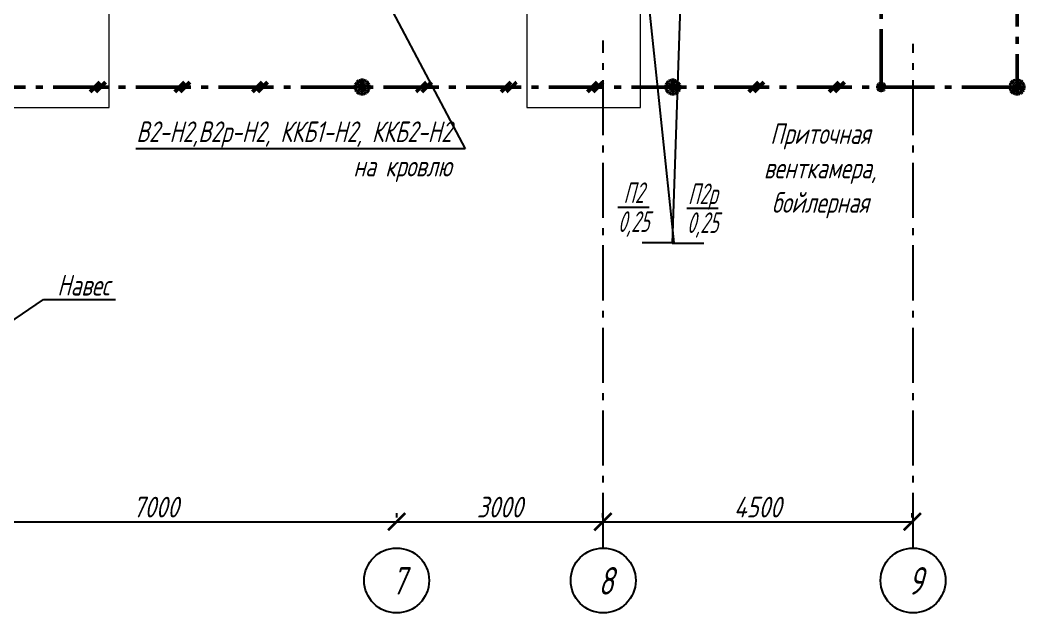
# Model space of a CAD drawing. Header units: millimetres. Extents: x -10490 to 5162, y -5053 to 76.
# Drawn here: x -4562 to -4416.2, y -650.4 to -564.2 of the extents above; entities that cross this region are included whole.
import ezdxf
from ezdxf import colors
from ezdxf.entities.mleader import LeaderData, LeaderLine
from ezdxf.math import Vec2, Vec3

# ---------------------------------------------------------------- set-up
doc = ezdxf.new("R2010")
doc.units = ezdxf.units.MM
doc.linetypes.add('gost6', pattern=[12, 8, -1.5, 1, -1.5])
doc.layers.get('Defpoints').update_dxf_attribs({"color": 33})
for name, color, linetype, lineweight in [('Заземление (Вновь)', 6, 'gost6', 50), ('Линия выноска', 137, 'Continuous', 25), ('Осевая', 4, 'gost6', 25), ('Размерная', 4, 'Continuous', 25), ('Рамка тонкая', 5, 'Continuous', 25), ('Строительный', 251, 'Continuous', 13), ('Текст', 2, 'Continuous', 25)]:
    doc.layers.add(name, color=color, linetype=linetype, lineweight=lineweight)
doc.styles.add('gost shx', font='gost.shx', dxfattribs={"oblique": 15})
doc.styles.add('SIMPLEX', font='simplex.shx', dxfattribs={"width": 0.7, "oblique": 15})
doc.styles.add('СИМПЛЕКС', font='simplex.shx', dxfattribs={"width": 0.7, "oblique": 15, "height": 500})
doc.dimstyles.new('ISO-25', dxfattribs={"dimtxt": 3, "dimasz": 2.5, "dimexe": 1.25, "dimexo": 0.625, "dimtad": 1, "dimtxsty": 'gost shx', "dimcen": 2.5, "dimclrt": 2, "dimadec": 0, "dimazin": 0, "dimtfac": 1, "dimtmove": 0, "dimatfit": 3, "dimfxl": 1, "dimarcsym": 0})

# ---------------------------------------------------------------- blocks, each defined once
blk = doc.blocks.new('_None')
blk = doc.blocks.new('_ArchTick')
at = {"color": 0, "linetype": 'ByBlock', "const_width": 0.15}
blk.add_lwpolyline([(-0.5, -0.5), (0.5, 0.5)], dxfattribs=at)
blk = doc.blocks.new('*D508')
at = {"layer": 'Defpoints', "color": 0, "lineweight": 30, "transparency": 16777216}
for p in [(-4577.34, -637.13), (-4507.34, -637.13), (-4507.34, -637.13)]:
    blk.add_point(p, dxfattribs=at)
at = {"layer": 'Размерная', "color": 0, "lineweight": -2, "transparency": 16777216}
for p, q in [((-4507.34, -636.51), (-4507.34, -635.88)), ((-4577.34, -637.13), (-4507.34, -637.13)), ((-4577.34, -637.76), (-4577.34, -638.38))]:
    blk.add_line(p, q, dxfattribs=at)
at = {"layer": 'Размерная', "color": 0, "lineweight": -2, "transparency": 16777216, "xscale": 2.5, "yscale": 2.5, "zscale": 2.5, "rotation": 180}
blk.add_blockref('_ArchTick', (-4577.34, -637.13), dxfattribs=at)
at = {"layer": 'Размерная', "color": 0, "lineweight": -2, "transparency": 16777216, "xscale": 2.5, "yscale": 2.5, "zscale": 2.5}
blk.add_blockref('_ArchTick', (-4507.34, -637.13), dxfattribs=at)
at = {"layer": 'Размерная', "color": 2, "transparency": 16777216, "insert": (-4542.34, -635.01), "char_height": 3, "attachment_point": 5, "style": 'gost shx'}
blk.add_mtext('7000', dxfattribs=at)
blk = doc.blocks.new('*D509')
at = {"layer": 'Defpoints', "color": 0, "lineweight": 30, "transparency": 16777216}
for p in [(-4507.34, -637.13), (-4477.4, -637.13), (-4477.4, -637.13)]:
    blk.add_point(p, dxfattribs=at)
at = {"layer": 'Размерная', "color": 0, "lineweight": -2, "transparency": 16777216}
for p, q in [((-4507.34, -636.51), (-4507.34, -635.88)), ((-4477.4, -636.51), (-4477.4, -635.88)), ((-4507.34, -637.13), (-4477.4, -637.13))]:
    blk.add_line(p, q, dxfattribs=at)
at = {"layer": 'Размерная', "color": 0, "lineweight": -2, "transparency": 16777216, "xscale": 2.5, "yscale": 2.5, "zscale": 2.5, "rotation": 180}
blk.add_blockref('_ArchTick', (-4507.34, -637.13), dxfattribs=at)
at = {"layer": 'Размерная', "color": 0, "lineweight": -2, "transparency": 16777216, "xscale": 2.5, "yscale": 2.5, "zscale": 2.5}
blk.add_blockref('_ArchTick', (-4477.4, -637.13), dxfattribs=at)
at = {"layer": 'Размерная', "color": 2, "transparency": 16777216, "insert": (-4492.37, -635.01), "char_height": 3, "attachment_point": 5, "style": 'gost shx'}
blk.add_mtext('3000', dxfattribs=at)
blk = doc.blocks.new('*D510')
at = {"layer": 'Defpoints', "color": 0, "lineweight": 30, "transparency": 16777216}
for p in [(-4477.4, -637.13), (-4432.45, -637.13), (-4432.45, -637.13)]:
    blk.add_point(p, dxfattribs=at)
at = {"layer": 'Размерная', "color": 0, "lineweight": -2, "transparency": 16777216}
for p, q in [((-4477.4, -636.51), (-4477.4, -635.88)), ((-4432.45, -636.51), (-4432.45, -635.88)), ((-4477.4, -637.13), (-4432.45, -637.13))]:
    blk.add_line(p, q, dxfattribs=at)
at = {"layer": 'Размерная', "color": 0, "lineweight": -2, "transparency": 16777216, "xscale": 2.5, "yscale": 2.5, "zscale": 2.5, "rotation": 180}
blk.add_blockref('_ArchTick', (-4477.4, -637.13), dxfattribs=at)
at = {"layer": 'Размерная', "color": 0, "lineweight": -2, "transparency": 16777216, "xscale": 2.5, "yscale": 2.5, "zscale": 2.5}
blk.add_blockref('_ArchTick', (-4432.45, -637.13), dxfattribs=at)
at = {"layer": 'Размерная', "color": 2, "transparency": 16777216, "insert": (-4454.92, -635.01), "char_height": 3, "attachment_point": 5, "style": 'gost shx'}
blk.add_mtext('4500', dxfattribs=at)

msp = doc.modelspace()

# ---------------------------------------------------------------- hatches: boundary and pattern name
at = {"layer": 'Заземление (Вновь)'}
for points in [[(-4511.84156, -573.94645, 1), (-4512.84156, -573.94645, 1)], [(-4466.74156, -573.94645, 1), (-4467.74156, -573.94645, 1)], [(-4416.74156, -573.94645, 1), (-4417.74156, -573.94645, 1)]]:
    msp.add_hatch(color=256, dxfattribs=at).paths.add_polyline_path(points)
h = msp.add_hatch(color=256, dxfattribs=at)
h.paths.add_polyline_path([(-4437.4705, -573.94645, 0.414213562), (-4436.9705, -574.44645), (-4436.9705, -573.94645), (-4436.4705, -573.94645, 1)])
h.paths.add_polyline_path([(-4436.4705, -573.94645), (-4436.9705, -573.94645), (-4436.9705, -574.44645, 0.414213562)], flags=17)

# ---------------------------------------------------------------- linework, layer by layer
for p, q in [((-4417.24156, -425.14645), (-4417.24156, -573.94645)), ((-4436.94156, -553.54645), (-4436.9705, -573.94645)), ((-4417.24156, -573.94645), (-4564.74156, -573.94645)), ((-4550.43896, -573.23934), (-4551.85317, -574.65356)), ((-4549.63896, -573.23934), (-4551.05317, -574.65356)), ((-4538.1635, -573.23934), (-4539.57771, -574.65356)), ((-4537.3635, -573.23934), (-4538.77771, -574.65356)), ((-4526.88336, -573.23934), (-4528.29757, -574.65356)), ((-4526.08336, -573.23934), (-4527.49757, -574.65356)), ((-4503.07228, -573.23934), (-4504.48649, -574.65356)), ((-4502.27228, -573.23934), (-4503.68649, -574.65356)), ((-4490.75892, -573.23934), (-4492.17314, -574.65356)), ((-4489.95892, -573.23934), (-4491.37314, -574.65356)), ((-4478.20499, -573.23934), (-4479.61921, -574.65356)), ((-4477.40499, -573.23934), (-4478.81921, -574.65356)), ((-4454.80348, -573.23934), (-4456.21769, -574.65356)), ((-4454.00348, -573.23934), (-4455.41769, -574.65356)), ((-4443.10272, -573.23934), (-4444.51693, -574.65356)), ((-4442.30272, -573.23934), (-4443.71693, -574.65356))]:
    msp.add_line(p, q, dxfattribs=at)
for centre, radius in [((-4512.34156, -573.94645), 1), ((-4467.24156, -573.94645), 1), ((-4417.24156, -573.94645), 1), ((-4512.34156, -573.94645), 0.5), ((-4467.24156, -573.94645), 0.5), ((-4436.9705, -573.94645), 0.5), ((-4417.24156, -573.94645), 0.5)]:
    msp.add_circle(centre, radius, dxfattribs=at)
at = {"layer": 'Осевая'}
for p, q in [((-4477.34351, -640.95715), (-4477.34351, -567.16955)), ((-4432.34351, -640.95715), (-4432.34351, -567.67953))]:
    msp.add_line(p, q, dxfattribs=at)
at = {"layer": 'Рамка тонкая'}
for centre in [(-4507.34351, -645.67559), (-4477.34351, -645.67559), (-4432.34351, -645.67559)]:
    msp.add_circle(centre, 4.71844, dxfattribs=at)
at = {"layer": 'Строительный', "ltscale": 100}
for points in [[(-4565.59102, -561.94645), (-4565.59102, -576.94645), (-4549.09102, -576.94645), (-4549.09102, -561.94645)], [(-4488.44156, -561.94645), (-4488.44156, -576.94645), (-4471.94156, -576.94645), (-4471.94156, -561.94645)]]:
    msp.add_lwpolyline(points, dxfattribs=at)

# ---------------------------------------------------------------- texts
at = {"layer": 'Текст', "style": 'SIMPLEX', "oblique": 15, "width": 0.7}
for s, p in [('7', (-4508.07626, -647.72938)), ('8', (-4478.07626, -647.72938)), ('9', (-4433.07626, -647.72938))]:
    msp.add_text(s, height=4, dxfattribs=at).set_placement(p)
at = {"layer": 'Текст', "char_height": 3, "attachment_point": 5, "style": 'SIMPLEX'}
for s, insert, width in [('Приточная \\Pвенткамера,\\Pбойлерная', (-4445.81752, -586.12917), 86.5), ('\\A1;{\\W0.6;\\SП2/0,25;}', (-4472.93708, -591.41494), 5.6507904), ('\\A1;{\\W0.6;\\SП2р/0,25;}', (-4462.91135, -591.56861), 5.6507904)]:
    msp.add_mtext(s, dxfattribs=dict(at, insert=insert, width=width))

# ---------------------------------------------------------------- dimensions: what is measured, and where the dimension line sits
at = {"layer": 'Размерная'}
for base, p1, p2, picture, middle in [((-4507.34351, -637.13279), (-4577.34351, -637.13279), (-4507.34351, -637.13279), '*D508', (-4542.34351, -635.00779)), ((-4477.39547, -637.13279), (-4507.34351, -637.13279), (-4477.39547, -637.13279), '*D509', (-4492.36949, -635.00779)), ((-4432.447424, -637.132789), (-4477.395468, -637.132789), (-4432.447424, -637.132789), '*D510', (-4454.921446, -635.007789))]:
    dim = msp.add_linear_dim(base=base, p1=p1, p2=p2, dimstyle='ISO-25', override={"dimlfac": 100, "dimrnd": 500, "dimblk1": 'ArchTick', "dimblk2": 'ArchTick', "dimsah": 1}, dxfattribs=at)
    dim.commit()
    dim.dimension.update_dxf_attribs({"geometry": picture, "text_midpoint": middle})

# ---------------------------------------------------------------- leaders
at = {"layer": 'Линия выноска'}
ml = msp.add_multileader_mtext('Standard', dxfattribs=at)
ml.set_content('    ', color=2, style='СИМПЛЕКС')
ml.set_leader_properties()
ml.set_arrow_properties(name='NONE')
ml.build(insert=Vec2(0, 0))
ml.multileader.update_dxf_attribs({"text_left_attachment_type": 6, "text_right_attachment_type": 6, "dogleg_length": 0, "arrow_head_size": 2})
ctx = ml.context
ctx.base_point, ctx.char_height, ctx.arrow_head_size, ctx.plane_origin = Vec3(-4478.6953, -596.6159), 3, 2, Vec3(-4465.9302, -623.02344)
ctx.left_attachment, ctx.right_attachment, ctx.text_align_type = 6, 6, 2
notes = []
notes.append((ctx, [(1, (1, 1, 0), (-4467.0953, -596.6159), (-1, 0), 0, [(0, [(-4471.96479, -550.3448)], 0, [])])]))
ctx.mtext.insert, ctx.mtext.width, ctx.mtext.alignment, ctx.mtext.flow_direction = Vec3(-4469.0953, -593.6159), 20.9088595, 3, 5
ml = msp.add_multileader_mtext('Standard', dxfattribs=at)
ml.set_content('    ', color=2, style='СИМПЛЕКС')
ml.set_leader_properties()
ml.set_arrow_properties(name='NONE')
ml.build(insert=Vec2(0, 0))
ml.multileader.update_dxf_attribs({"text_left_attachment_type": 6, "text_right_attachment_type": 6, "dogleg_length": 0, "arrow_head_size": 2})
ctx = ml.context
ctx.base_point, ctx.char_height, ctx.arrow_head_size, ctx.plane_origin = Vec3(-4467.33746, -596.64615), 3, 2, Vec3(-4454.57236, -623.05369)
ctx.left_attachment, ctx.right_attachment = 6, 6
notes.append((ctx, [(0, (1, 1, 0), (-4467.33746, -596.64615), (1, 0), 0, [(0, [(-4465.77028, -550.22694)], 0, [])])]))
ctx.mtext.insert, ctx.mtext.width, ctx.mtext.flow_direction = Vec3(-4465.33746, -593.64615), 20.9088595, 5
ml = msp.add_multileader_mtext('Standard', dxfattribs=at)
ml.set_content('В2-Н2,В2р-Н2, ККБ1-Н2, ККБ2-Н2\\Pна кровлю', color=2, style='СИМПЛЕКС')
ml.set_leader_properties()
ml.set_arrow_properties(name='NONE')
ml.build(insert=Vec2(0, 0))
ml.multileader.update_dxf_attribs({"text_left_attachment_type": 6, "text_right_attachment_type": 6, "dogleg_length": 0, "arrow_head_size": 2})
ctx = ml.context
ctx.base_point, ctx.char_height, ctx.arrow_head_size, ctx.plane_origin = Vec3(-4561.0426, -582.94643), 3, 2, Vec3(-4579.55471, -588.67428)
ctx.left_attachment, ctx.right_attachment, ctx.text_align_type = 6, 6, 2
notes.append((ctx, [(1, (1, 1, 0), (-4497.39186, -582.94643), (-1, 0), 0, [(0, [(-4507.94156, -562.94645)], 0, [])])]))
ctx.mtext.insert, ctx.mtext.alignment, ctx.mtext.flow_direction = Vec3(-4499.39186, -578.94643), 3, 5
ml = msp.add_multileader_mtext('Standard', dxfattribs=at)
ml.set_content('Навес', color=2, style='СИМПЛЕКС')
ml.set_leader_properties()
ml.set_arrow_properties(name='NONE')
ml.build(insert=Vec2(0, 0))
ml.multileader.update_dxf_attribs({"text_left_attachment_type": 6, "text_right_attachment_type": 6, "dogleg_length": 0, "arrow_head_size": 2})
ctx = ml.context
ctx.base_point, ctx.char_height, ctx.arrow_head_size, ctx.plane_origin = Vec3(-4558.63675, -604.8514), 3, 2, Vec3(-4550.49803, -605.92562)
ctx.left_attachment, ctx.right_attachment = 6, 6
notes.append((ctx, [(0, (1, 1, 0), (-4558.63675, -604.8514), (1, 0), 0, [(0, [(-4563.82453, -608.35404)], 0, [])])]))
ctx.mtext.insert, ctx.mtext.flow_direction = Vec3(-4556.63675, -601.2514), 5
for ctx, leaders in notes:
    for number, flags, end, landing, length, lines in leaders:
        leader = LeaderData()
        leader.index, (leader.has_last_leader_line, leader.has_dogleg_vector, leader.attachment_direction) = number, flags
        leader.last_leader_point, leader.dogleg_vector, leader.dogleg_length = Vec3(end), Vec3(landing), length
        for number, points, colour, breaks in lines:
            line = LeaderLine()
            line.index, line.vertices, line.color, line.breaks = number, Vec3.list(points), colors.encode_raw_color(colour), breaks
            leader.lines.append(line)
        ctx.leaders.append(leader)

doc.saveas('drawing.dxf')
